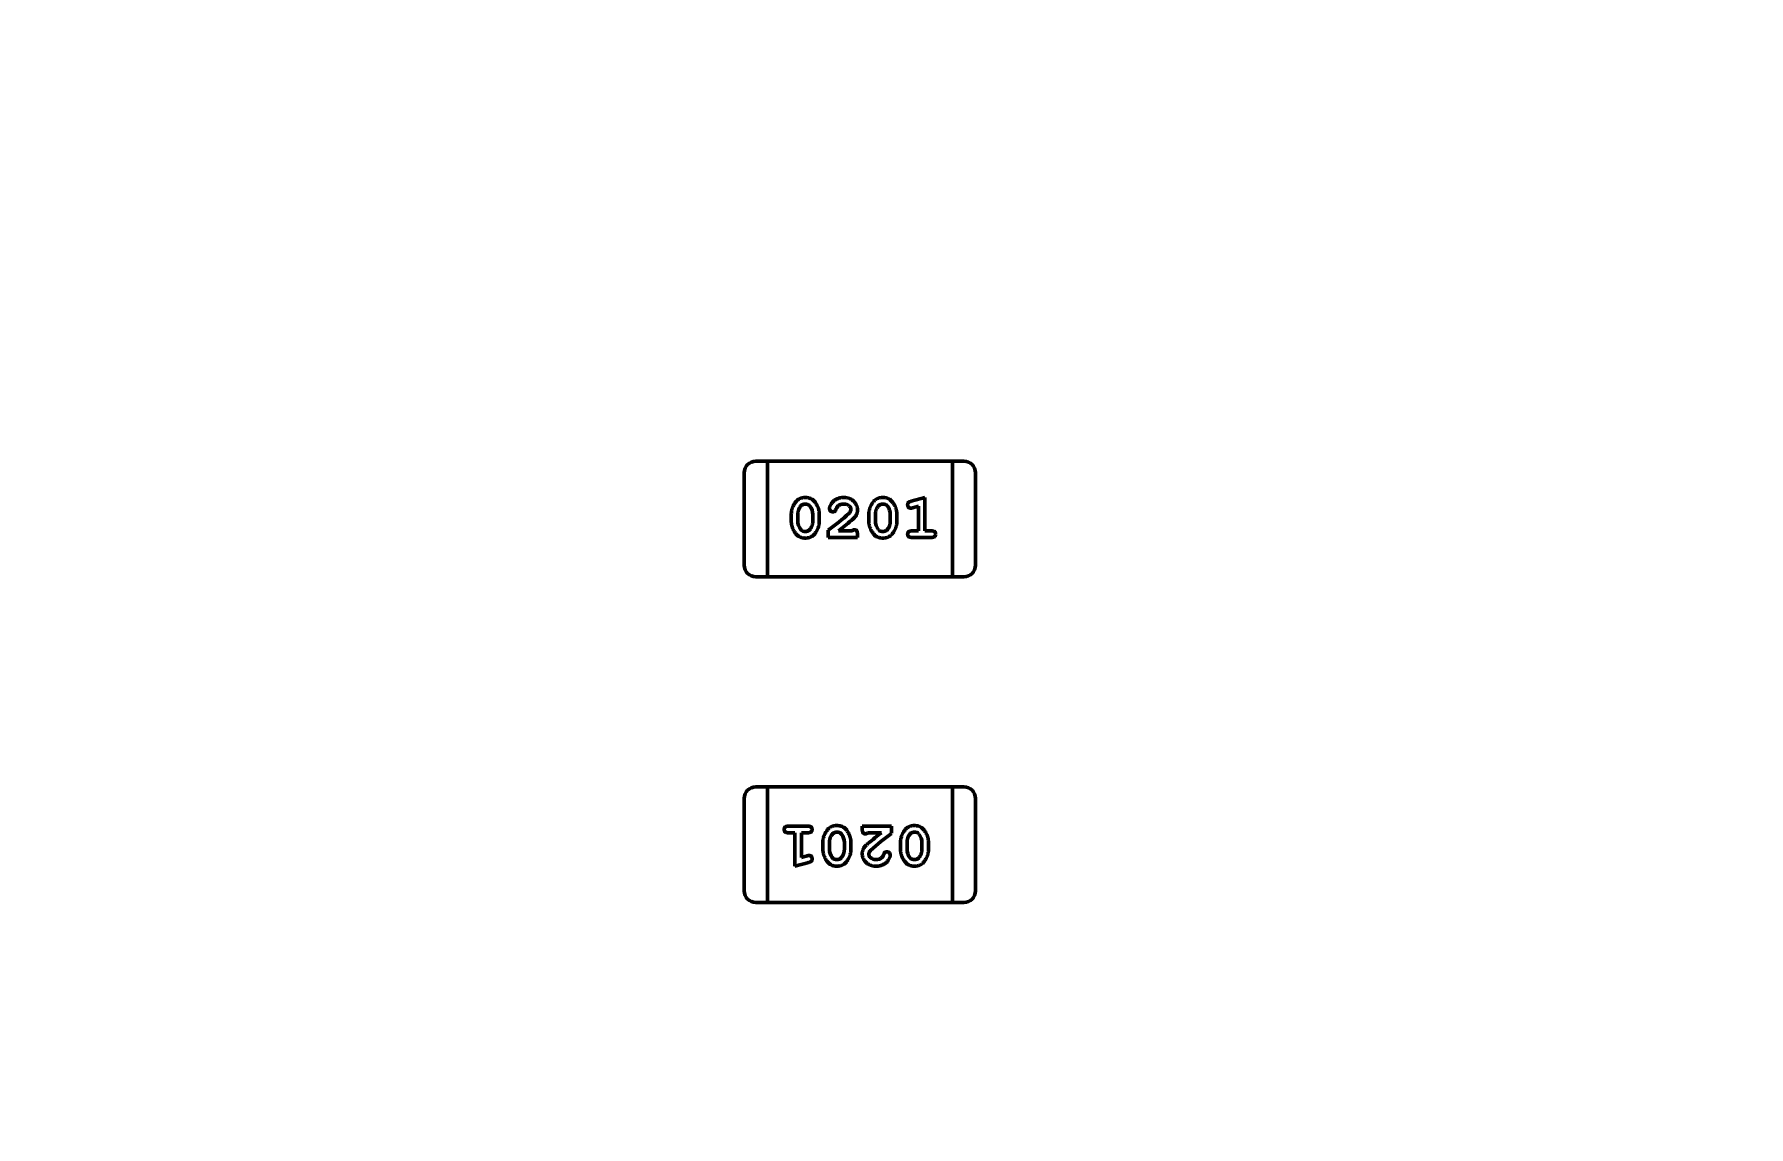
# Model space of a CAD drawing. Header units: millimetres. Extents: x 71 to 428, y 120 to 295.
# Drawn here: x 356.497 to 361.018, y 219.542 to 222.422 of the extents above; entities that cross this region are included whole.
import ezdxf

# ---------------------------------------------------------------- set-up
doc = ezdxf.new("R2010")
doc.units = ezdxf.units.MM
doc.header["$LTSCALE"] = 0.75
doc.layers.add('Visible', color=7, linetype='Continuous', lineweight=50)
doc.layers.add('尺寸标注', color=3, linetype='Continuous')
doc.styles.get("Standard").update_dxf_attribs({"font": 'arial.ttf'})
doc.dimstyles.new('Dim-ISO-25', dxfattribs={"dimtxt": 3.5, "dimasz": 3.5, "dimexe": 2.1, "dimexo": 2.1, "dimgap": 1.4, "dimtad": 1, "dimzin": 12, "dimdsep": 46, "dimtxsty": 'Standard', "dimcen": 0, "dimazin": 3, "dimtp": 0.1, "dimtm": 0.1, "dimtfac": 0.714286, "dimtmove": 0, "dimatfit": 3, "dimfxl": 1, "dimtzin": 12, "dimarcsym": 0})

# ---------------------------------------------------------------- blocks, each defined once
blk = doc.blocks.new('*D139')
at = {"color": 0, "linetype": 'ByBlock', "lineweight": -2}
for p, q in [((354.8964, 258.3129), (354.8964, 264.5936)), ((384.4004, 221.7318), (384.4004, 264.5936)), ((384.4004, 262.4936), (354.8964, 262.4936))]:
    blk.add_line(p, q, dxfattribs=at)
at = {"color": 0, "linetype": 'ByBlock'}
for points in [[(354.8964, 262.4936), (358.3964, 263.0769), (358.3964, 261.9102)], [(384.4004, 262.4936), (380.9004, 263.0769), (380.9004, 261.9102)]]:
    blk.add_solid(points, dxfattribs=at)
at = {"layer": 'Defpoints', "color": 0, "linetype": 'ByBlock'}
for p in [(354.8964, 256.2129), (384.4004, 219.6318)]:
    blk.add_point(p, dxfattribs=at)
at = {"color": 0, "linetype": 'ByBlock', "lineweight": -2, "insert": (369.6484, 265.6806), "char_height": 3.5, "attachment_point": 5}
blk.add_mtext('\\A0;29.5', dxfattribs=at)

msp = doc.modelspace()

# ---------------------------------------------------------------- linework, layer by layer
at = {"layer": 'Visible'}
for p, q in [((358.4301, 221.2964), (358.3996, 221.2964)), ((358.4301, 221.2659), (358.4301, 221.2964)), ((358.9178, 221.2964), (358.4301, 221.2964)), ((358.4301, 221.2659), (358.4301, 221.2964)), ((358.9178, 221.2964), (358.9178, 221.2659)), ((358.9178, 221.2659), (358.9178, 221.2964)), ((358.9483, 221.2964), (358.9178, 221.2964)), ((358.3692, 221.2659), (358.3692, 221.0221)), ((358.4301, 221.2659), (358.4301, 221.0221)), ((358.4301, 221.2659), (358.4301, 221.0221)), ((358.9178, 221.0221), (358.9178, 221.2659)), ((358.9178, 221.2659), (358.9178, 221.0221)), ((358.9788, 221.0221), (358.9788, 221.2659)), ((358.8089, 221.1908), (358.8454, 221.2006)), ((358.8454, 221.2006), (358.8454, 221.1125)), ((358.4931, 221.1383), (358.4931, 221.156)), ((358.5104, 221.1385), (358.5104, 221.1558)), ((358.5497, 221.1558), (358.5497, 221.1385)), ((358.567, 221.156), (358.567, 221.1383)), ((358.6976, 221.1383), (358.6976, 221.156)), ((358.7149, 221.1385), (358.7149, 221.1558)), ((358.7542, 221.1558), (358.7542, 221.1385)), ((358.7715, 221.156), (358.7715, 221.1383)), ((358.8281, 221.1775), (358.8131, 221.1734)), ((358.8281, 221.1125), (358.8281, 221.1775)), ((358.5906, 221.0952), (358.5906, 221.1141)), ((358.6173, 221.1125), (358.6535, 221.1125)), ((358.6677, 221.1031), (358.6677, 221.0952)), ((358.8108, 221.1125), (358.8281, 221.1125)), ((358.8454, 221.1125), (358.8627, 221.1125)), ((358.6677, 221.0952), (358.5906, 221.0952)), ((358.8627, 221.0952), (358.8108, 221.0952)), ((358.4301, 220.9916), (358.4301, 221.0221)), ((358.4301, 220.9916), (358.4301, 221.0221)), ((358.9178, 221.0221), (358.9178, 220.9916)), ((358.9178, 220.9916), (358.9178, 221.0221)), ((358.3996, 220.9916), (358.4301, 220.9916)), ((358.4301, 220.9916), (358.9178, 220.9916)), ((358.9178, 220.9916), (358.9483, 220.9916)), ((358.43, 220.4378), (358.3996, 220.4378)), ((358.43, 220.4073), (358.43, 220.4378)), ((358.9177, 220.4378), (358.43, 220.4378)), ((358.43, 220.4378), (358.43, 220.4073)), ((358.9177, 220.4378), (358.9177, 220.4073)), ((358.9177, 220.4378), (358.9177, 220.4073)), ((358.9482, 220.4378), (358.9177, 220.4378)), ((358.3691, 220.4073), (358.3691, 220.1635)), ((358.43, 220.4073), (358.43, 220.1635)), ((358.43, 220.1635), (358.43, 220.4073)), ((358.9177, 220.1635), (358.9177, 220.4073)), ((358.9177, 220.1635), (358.9177, 220.4073)), ((358.9787, 220.1635), (358.9787, 220.4073)), ((358.4851, 220.3341), (358.537, 220.3341)), ((358.6802, 220.3341), (358.7573, 220.3341)), ((358.6802, 220.3263), (358.6802, 220.3341)), ((358.7573, 220.3341), (358.7573, 220.3153)), ((358.5024, 220.3168), (358.4851, 220.3168)), ((358.5024, 220.2287), (358.5024, 220.3168)), ((358.5197, 220.3168), (358.5197, 220.2519)), ((358.537, 220.3168), (358.5197, 220.3168)), ((358.5764, 220.2734), (358.5764, 220.2911)), ((358.5937, 220.2736), (358.5937, 220.2908)), ((358.633, 220.2908), (358.633, 220.2736)), ((358.6503, 220.2911), (358.6503, 220.2734)), ((358.7305, 220.3168), (358.6943, 220.3168)), ((358.7809, 220.2734), (358.7809, 220.2911)), ((358.7982, 220.2736), (358.7982, 220.2908)), ((358.8375, 220.2908), (358.8375, 220.2736)), ((358.8548, 220.2911), (358.8548, 220.2734)), ((358.5197, 220.2519), (358.5347, 220.256)), ((358.539, 220.2386), (358.5024, 220.2287)), ((358.43, 220.133), (358.43, 220.1635)), ((358.43, 220.1635), (358.43, 220.133)), ((358.9177, 220.1635), (358.9177, 220.133)), ((358.9177, 220.1635), (358.9177, 220.133)), ((358.3996, 220.133), (358.43, 220.133)), ((358.43, 220.133), (358.9177, 220.133)), ((358.9177, 220.133), (358.9482, 220.133))]:
    msp.add_line(p, q, dxfattribs=at)
at = {"layer": 'Visible', "extrusion": (0, 0, -1)}
msp.add_circle((-354.8964, 204.496), 47.93, dxfattribs=at)
at = {"layer": 'Visible'}
for centre, radius, start, end in [((358.3996, 221.2659), 0.0305, 90, 180), ((358.9483, 221.2659), 0.0305, 0, 90), ((358.5149, 221.1564), 0.0348, 358.9671, 38.4954), ((358.194, 221.6583), 0.6732, 306.0869, 312.1374), ((358.7194, 221.1564), 0.0348, 358.9671, 38.4954), ((358.806, 221.1959), 0.0236, 274.1731, 287.5488), ((358.5448, 221.1379), 0.0345, 178.9143, 218.8744), ((358.0563, 221.8444), 0.9222, 307.4735, 310.1522), ((358.7494, 221.1379), 0.0345, 178.9143, 218.8744), ((358.5985, 220.2915), 0.0345, 358.9143, 38.8744), ((359.2916, 219.5849), 0.9222, 127.4735, 130.1522), ((359.1539, 219.7711), 0.6732, 126.0869, 132.1374), ((358.803, 220.2915), 0.0345, 358.9143, 38.8744), ((358.5419, 220.2335), 0.0236, 94.1731, 107.5488), ((358.6285, 220.273), 0.0348, 178.967, 218.4954), ((358.833, 220.273), 0.0348, 178.967, 218.4954), ((358.3996, 220.1635), 0.0305, 180, 270), ((358.9482, 220.1635), 0.0305, 270, 0)]:
    msp.add_arc(centre, radius, start, end, dxfattribs=at)
at = {"layer": 'Visible', "extrusion": (0, 0, -1)}
for centre, start, end in [((-358.3996, 221.0221), 270, 360), ((-358.9483, 221.0221), 180, 270), ((-358.3996, 220.4073), 360, 90), ((-358.9482, 220.4073), 90, 180)]:
    msp.add_arc(centre, 0.0305, start, end, dxfattribs=at)
at = {"layer": 'Visible'}
for points, knots in [([(358.4931, 221.156), (358.4931, 221.1573), (358.4931, 221.1599), (358.4936, 221.1638), (358.4943, 221.1676), (358.4954, 221.1714), (358.4967, 221.1752), (358.4984, 221.1789), (358.5003, 221.1826), (358.5025, 221.1862), (358.505, 221.1896), (358.5078, 221.1925), (358.5108, 221.195), (358.5141, 221.1971), (358.5177, 221.1987), (358.5215, 221.1998), (358.5256, 221.2005), (358.5284, 221.2006), (358.5298, 221.2006)], [0, 0, 0, 0, 0.00000392332, 0.00000781989, 0.00001171272, 0.00001567896, 0.00001965637, 0.0000237297, 0.00002787662, 0.00003216055, 0.00003639187, 0.00004045616, 0.00004438048, 0.00004824611, 0.00005213167, 0.00005611832, 0.00006024496, 0.00006456571, 0.00006456571, 0.00006456571, 0.00006456571]), ([(358.5298, 221.2006), (358.5315, 221.2006), (358.5346, 221.2005), (358.5392, 221.1997), (358.5434, 221.1984), (358.5465, 221.1968), (358.5489, 221.1952), (358.5506, 221.1938), (358.5523, 221.1921), (358.554, 221.1903), (358.5557, 221.1882), (358.5574, 221.1859), (358.559, 221.1833), (358.5606, 221.1806), (358.5621, 221.1777), (358.5634, 221.1747), (358.5645, 221.1717), (358.5654, 221.1687), (358.5661, 221.1656), (358.5666, 221.1624), (358.5669, 221.1592), (358.567, 221.1571), (358.567, 221.156)], [0, 0, 0, 0, 0.0000049509, 0.00000956577, 0.00001394934, 0.00001814864, 0.00002029821, 0.00002254065, 0.00002494766, 0.00002747925, 0.00003018326, 0.00003308541, 0.00003612424, 0.00003937499, 0.00004267473, 0.00004595618, 0.00004918637, 0.00005240085, 0.00005560716, 0.00005880481, 0.00006204786, 0.00006530354, 0.00006530354, 0.00006530354, 0.00006530354]), ([(358.5937, 221.1713), (358.5938, 221.1722), (358.5939, 221.1742), (358.5949, 221.1772), (358.5963, 221.1805), (358.5983, 221.1841), (358.6008, 221.1876), (358.604, 221.1909), (358.6076, 221.1938), (358.6118, 221.1962), (358.6163, 221.1982), (358.621, 221.1996), (358.6259, 221.2005), (358.6293, 221.2006), (358.631, 221.2006)], [0, 0, 0, 0, 0.00000270097, 0.00000585083, 0.00000944726, 0.00001361474, 0.00001806426, 0.00002254117, 0.00002715344, 0.00003199017, 0.00003694194, 0.00004188211, 0.00004685466, 0.00005196179, 0.00005196179, 0.00005196179, 0.00005196179]), ([(358.631, 221.2006), (358.6323, 221.2006), (358.6349, 221.2006), (358.6387, 221.2001), (358.6422, 221.1993), (358.6456, 221.1983), (358.6489, 221.197), (358.6519, 221.1953), (358.6548, 221.1933), (358.6574, 221.1911), (358.6598, 221.1887), (358.6619, 221.1861), (358.6637, 221.1834), (358.6651, 221.1805), (358.6663, 221.1775), (358.6671, 221.1744), (358.6676, 221.1712), (358.6676, 221.169), (358.6677, 221.1679)], [0, 0, 0, 0, 0.00000396152, 0.00000777318, 0.00001144186, 0.00001501091, 0.00001850341, 0.0000219689, 0.00002545535, 0.0000289496, 0.00003241385, 0.00003575633, 0.00003900914, 0.00004220711, 0.00004540995, 0.00004860867, 0.00005188381, 0.00005525319, 0.00005525319, 0.00005525319, 0.00005525319]), ([(358.6976, 221.156), (358.6976, 221.1573), (358.6976, 221.1599), (358.6981, 221.1638), (358.6988, 221.1676), (358.6999, 221.1714), (358.7012, 221.1752), (358.7029, 221.1789), (358.7048, 221.1826), (358.707, 221.1862), (358.7095, 221.1896), (358.7123, 221.1925), (358.7153, 221.195), (358.7186, 221.1971), (358.7222, 221.1987), (358.726, 221.1998), (358.7301, 221.2005), (358.7329, 221.2006), (358.7344, 221.2006)], [0, 0, 0, 0, 0.00000392332, 0.00000781989, 0.00001171272, 0.00001567896, 0.00001965637, 0.0000237297, 0.00002787662, 0.00003216055, 0.00003639187, 0.00004045616, 0.00004438048, 0.00004824611, 0.00005213167, 0.00005611832, 0.00006024496, 0.00006456571, 0.00006456571, 0.00006456571, 0.00006456571]), ([(358.7344, 221.2006), (358.736, 221.2006), (358.7392, 221.2005), (358.7437, 221.1997), (358.7479, 221.1984), (358.751, 221.1968), (358.7534, 221.1952), (358.7551, 221.1938), (358.7568, 221.1921), (358.7586, 221.1903), (358.7602, 221.1882), (358.7619, 221.1859), (358.7635, 221.1833), (358.7651, 221.1806), (358.7666, 221.1777), (358.7679, 221.1747), (358.769, 221.1717), (358.7699, 221.1687), (358.7706, 221.1656), (358.7712, 221.1624), (358.7714, 221.1592), (358.7715, 221.1571), (358.7715, 221.156)], [0, 0, 0, 0, 0.0000049509, 0.00000956577, 0.00001394934, 0.00001814864, 0.00002029821, 0.00002254065, 0.00002494766, 0.00002747925, 0.00003018326, 0.00003308541, 0.00003612424, 0.00003937499, 0.00004267473, 0.00004595618, 0.00004918637, 0.00005240085, 0.00005560716, 0.00005880481, 0.00006204786, 0.00006530354, 0.00006530354, 0.00006530354, 0.00006530354]), ([(358.7998, 221.1816), (358.7998, 221.1821), (358.7999, 221.1832), (358.8002, 221.1847), (358.8007, 221.1861), (358.8015, 221.1872), (358.8027, 221.1883), (358.8044, 221.1892), (358.8065, 221.19), (358.808, 221.1905), (358.8089, 221.1908)], [0, 0, 0, 0, 0.0000016554, 0.00000317637, 0.00000457095, 0.00000589892, 0.0000073621, 0.00000919188, 0.00001140337, 0.00001403183, 0.00001403183, 0.00001403183, 0.00001403183]), ([(358.5104, 221.1558), (358.5104, 221.1568), (358.5104, 221.1589), (358.5108, 221.162), (358.5113, 221.1649), (358.5121, 221.1677), (358.5131, 221.1704), (358.5144, 221.1729), (358.5159, 221.1753), (358.517, 221.1768), (358.5176, 221.1775)], [0, 0, 0, 0, 0.00000318492, 0.00000626087, 0.00000925103, 0.00001217896, 0.00001502895, 0.00001784239, 0.00002067728, 0.00002351442, 0.00002351442, 0.00002351442, 0.00002351442]), ([(358.5176, 221.1775), (358.518, 221.178), (358.5188, 221.1789), (358.5202, 221.1801), (358.5216, 221.1811), (358.5231, 221.1819), (358.5247, 221.1826), (358.5264, 221.183), (358.5281, 221.1833), (358.5294, 221.1833), (358.53, 221.1833)], [0, 0, 0, 0, 0.00000183944, 0.00000361127, 0.00000533318, 0.000007034, 0.00000875084, 0.00001047589, 0.00001226209, 0.00001410398, 0.00001410398, 0.00001410398, 0.00001410398]), ([(358.53, 221.1833), (358.5317, 221.1833), (358.5341, 221.1833), (358.5379, 221.1816), (358.5388, 221.181), (358.5408, 221.1795), (358.5414, 221.1788), (358.5421, 221.178)], [-0.001290056, -0.001290056, -0.001290056, -0.001290056, -0.000574455, -0.000574455, -0.000312129, -0.000312129, 0, 0, 0, 0]), ([(358.6026, 221.1629), (358.602, 221.1629), (358.6008, 221.1629), (358.5992, 221.1635), (358.5977, 221.1643), (358.5963, 221.1654), (358.5952, 221.1667), (358.5944, 221.1681), (358.5938, 221.1697), (358.5938, 221.1708), (358.5937, 221.1713)], [0, 0, 0, 0, 0.00000173224, 0.00000338557, 0.00000506021, 0.00000680672, 0.00000853127, 0.00001015356, 0.00001173733, 0.00001335086, 0.00001335086, 0.00001335086, 0.00001335086]), ([(358.611, 221.1694), (358.6108, 221.1689), (358.6104, 221.1678), (358.6097, 221.1664), (358.6088, 221.1653), (358.6078, 221.1644), (358.6066, 221.1637), (358.6054, 221.1632), (358.604, 221.1629), (358.6031, 221.1629), (358.6026, 221.1629)], [0, 0, 0, 0, 0.00000176971, 0.00000333785, 0.00000478827, 0.00000612499, 0.00000741067, 0.00000872109, 0.00001009523, 0.00001156844, 0.00001156844, 0.00001156844, 0.00001156844]), ([(358.616, 221.178), (358.6155, 221.1774), (358.6144, 221.1764), (358.6132, 221.1743), (358.6119, 221.172), (358.6114, 221.1703), (358.611, 221.1694)], [0, 0, 0, 0, 0.000002175077, 0.000004534679, 0.00000710803, 0.00000994851, 0.00000994851, 0.00000994851, 0.00000994851]), ([(358.6309, 221.1833), (358.6286, 221.1833), (358.6261, 221.1832), (358.6192, 221.1807), (358.6171, 221.1789), (358.616, 221.178)], [0, 0, 0, 0, 0.000683895, 0.000683895, 0.001354625, 0.001354625, 0.001354625, 0.001354625]), ([(358.6504, 221.1688), (358.6503, 221.1697), (358.6502, 221.1716), (358.6491, 221.1743), (358.6474, 221.1768), (358.645, 221.1791), (358.6422, 221.181), (358.6388, 221.1824), (358.635, 221.1832), (358.6323, 221.1833), (358.6309, 221.1833)], [0, 0, 0, 0, 0.00000276995, 0.00000554886, 0.00000847062, 0.00001170472, 0.00001512547, 0.00001868094, 0.00002249375, 0.00002666224, 0.00002666224, 0.00002666224, 0.00002666224]), ([(358.6456, 221.1591), (358.6463, 221.1599), (358.6477, 221.1615), (358.6492, 221.1639), (358.6502, 221.1664), (358.6503, 221.168), (358.6504, 221.1688)], [0, 0, 0, 0, 0.00000327363, 0.00000614506, 0.00000868134, 0.00001102863, 0.00001102863, 0.00001102863, 0.00001102863]), ([(358.6677, 221.1679), (358.6676, 221.1667), (358.6676, 221.1645), (358.667, 221.1612), (358.6661, 221.158), (358.665, 221.1555), (358.6639, 221.1534), (358.6628, 221.1518), (358.6614, 221.15), (358.6598, 221.1482), (358.658, 221.1462), (358.6559, 221.1441), (358.6535, 221.1418), (358.6518, 221.1404), (358.6509, 221.1396)], [0, 0, 0, 0, 0.00000342014, 0.00000675686, 0.0000100548, 0.00001336016, 0.00001511038, 0.00001710808, 0.00001935068, 0.00002182599, 0.00002457522, 0.00002758559, 0.00003084269, 0.00003438436, 0.00003438436, 0.00003438436, 0.00003438436]), ([(358.7149, 221.1558), (358.7149, 221.1568), (358.7149, 221.1589), (358.7153, 221.162), (358.7158, 221.1649), (358.7166, 221.1677), (358.7176, 221.1704), (358.7189, 221.1729), (358.7204, 221.1753), (358.7215, 221.1768), (358.7221, 221.1775)], [0, 0, 0, 0, 0.00000318492, 0.00000626087, 0.00000925103, 0.00001217896, 0.00001502895, 0.00001784239, 0.00002067728, 0.00002351442, 0.00002351442, 0.00002351442, 0.00002351442]), ([(358.7221, 221.1775), (358.7225, 221.178), (358.7233, 221.1789), (358.7247, 221.1801), (358.7261, 221.1811), (358.7276, 221.1819), (358.7292, 221.1826), (358.7309, 221.183), (358.7327, 221.1833), (358.7339, 221.1833), (358.7345, 221.1833)], [0, 0, 0, 0, 0.00000183944, 0.00000361127, 0.00000533318, 0.000007034, 0.00000875084, 0.00001047589, 0.00001226209, 0.00001410398, 0.00001410398, 0.00001410398, 0.00001410398]), ([(358.7345, 221.1833), (358.7362, 221.1833), (358.7386, 221.1833), (358.7424, 221.1816), (358.7433, 221.181), (358.7453, 221.1795), (358.7459, 221.1788), (358.7466, 221.178)], [-0.001290056, -0.001290056, -0.001290056, -0.001290056, -0.000574455, -0.000574455, -0.000312129, -0.000312129, 0, 0, 0, 0]), ([(358.8077, 221.1723), (358.8072, 221.1724), (358.8062, 221.1724), (358.8047, 221.1729), (358.8033, 221.1738), (358.8021, 221.175), (358.8011, 221.1764), (358.8004, 221.178), (358.7999, 221.1797), (358.7998, 221.181), (358.7998, 221.1816)], [0, 0, 0, 0, 0.00000155142, 0.00000307615, 0.00000463796, 0.00000633435, 0.00000808701, 0.00000980672, 0.0000115757, 0.0000134416, 0.0000134416, 0.0000134416, 0.0000134416]), ([(358.5301, 221.0937), (358.5285, 221.0937), (358.5253, 221.0938), (358.5207, 221.0946), (358.5165, 221.0959), (358.5133, 221.0976), (358.511, 221.0991), (358.5092, 221.1006), (358.5075, 221.1022), (358.5058, 221.1041), (358.5042, 221.1062), (358.5025, 221.1085), (358.5009, 221.1111), (358.4993, 221.1138), (358.4979, 221.1167), (358.4966, 221.1196), (358.4955, 221.1226), (358.4946, 221.1257), (358.4939, 221.1288), (358.4934, 221.1319), (358.4931, 221.1351), (358.4931, 221.1372), (358.4931, 221.1383)], [0, 0, 0, 0, 0.00000497342, 0.0000096394, 0.00001402095, 0.00001825168, 0.00002037965, 0.00002265599, 0.00002504403, 0.00002759278, 0.00003028011, 0.00003314629, 0.00003618373, 0.00003942054, 0.00004270743, 0.0000459775, 0.00004918291, 0.00005238891, 0.00005556952, 0.00005878627, 0.00006197839, 0.00006523258, 0.00006523258, 0.00006523258, 0.00006523258]), ([(358.5301, 221.111), (358.5284, 221.111), (358.526, 221.111), (358.5222, 221.1127), (358.5212, 221.1133), (358.5194, 221.1147), (358.5187, 221.1155), (358.518, 221.1163)], [-0.00130772, -0.00130772, -0.00130772, -0.00130772, -0.000568367, -0.000568367, -0.000303346, -0.000303346, 0, 0, 0, 0]), ([(358.567, 221.1383), (358.567, 221.137), (358.5669, 221.1344), (358.5665, 221.1305), (358.5657, 221.1266), (358.5647, 221.1228), (358.5633, 221.1191), (358.5616, 221.1153), (358.5597, 221.1117), (358.5575, 221.1081), (358.555, 221.1047), (358.5522, 221.1017), (358.5492, 221.0992), (358.5459, 221.0972), (358.5423, 221.0956), (358.5384, 221.0945), (358.5344, 221.0938), (358.5315, 221.0937), (358.5301, 221.0937)], [0, 0, 0, 0, 0.00000392684, 0.00000785143, 0.00001177672, 0.00001571618, 0.00001972871, 0.00002380569, 0.00002796783, 0.00003225561, 0.00003649073, 0.00004054073, 0.00004446857, 0.0000483457, 0.00005223474, 0.00005622497, 0.00006035531, 0.00006470459, 0.00006470459, 0.00006470459, 0.00006470459]), ([(358.5424, 221.1168), (358.542, 221.1163), (358.5412, 221.1154), (358.5399, 221.1142), (358.5385, 221.1132), (358.537, 221.1124), (358.5354, 221.1117), (358.5337, 221.1113), (358.532, 221.111), (358.5308, 221.111), (358.5301, 221.111)], [0, 0, 0, 0, 0.0000018202, 0.00000358945, 0.00000532878, 0.00000700563, 0.00000871996, 0.00001041883, 0.00001217822, 0.00001401743, 0.00001401743, 0.00001401743, 0.00001401743]), ([(358.5497, 221.1385), (358.5497, 221.1375), (358.5496, 221.1354), (358.5493, 221.1324), (358.5487, 221.1294), (358.5479, 221.1266), (358.5469, 221.1239), (358.5456, 221.1214), (358.5442, 221.119), (358.543, 221.1175), (358.5424, 221.1168)], [0, 0, 0, 0, 0.00000318535, 0.00000626171, 0.00000925226, 0.0000121569, 0.00001503035, 0.00001784417, 0.00002067944, 0.00002351696, 0.00002351696, 0.00002351696, 0.00002351696]), ([(358.6535, 221.1125), (358.654, 221.113), (358.6548, 221.1139), (358.6562, 221.1149), (358.6576, 221.1156), (358.6586, 221.1156), (358.659, 221.1157)], [0, 0, 0, 0, 0.000001979447, 0.000003689122, 0.000005162448, 0.000006502727, 0.000006502727, 0.000006502727, 0.000006502727]), ([(358.659, 221.1157), (358.6597, 221.1157), (358.6609, 221.1156), (358.6626, 221.115), (358.6641, 221.1141), (358.6654, 221.1128), (358.6665, 221.1111), (358.6672, 221.1089), (358.6676, 221.1061), (358.6677, 221.1042), (358.6677, 221.1031)], [0, 0, 0, 0, 0.00000187764, 0.00000361327, 0.00000531251, 0.0000070813, 0.00000902226, 0.00001129545, 0.00001397833, 0.00001713871, 0.00001713871, 0.00001713871, 0.00001713871]), ([(358.7346, 221.0937), (358.733, 221.0937), (358.7298, 221.0938), (358.7252, 221.0946), (358.721, 221.0959), (358.7178, 221.0976), (358.7155, 221.0991), (358.7137, 221.1006), (358.712, 221.1022), (358.7103, 221.1041), (358.7087, 221.1062), (358.707, 221.1085), (358.7054, 221.1111), (358.7038, 221.1138), (358.7024, 221.1167), (358.7011, 221.1196), (358.7, 221.1226), (358.6991, 221.1257), (358.6984, 221.1288), (358.6979, 221.1319), (358.6976, 221.1351), (358.6976, 221.1372), (358.6976, 221.1383)], [0, 0, 0, 0, 0.00000497342, 0.0000096394, 0.00001402095, 0.00001825168, 0.00002037965, 0.00002265599, 0.00002504403, 0.00002759278, 0.00003028011, 0.00003314629, 0.00003618373, 0.00003942054, 0.00004270743, 0.0000459775, 0.00004918291, 0.00005238891, 0.00005556952, 0.00005878627, 0.00006197839, 0.00006523258, 0.00006523258, 0.00006523258, 0.00006523258]), ([(358.7347, 221.111), (358.7327, 221.111), (358.7305, 221.111), (358.7267, 221.1127), (358.7257, 221.1133), (358.7239, 221.1147), (358.7232, 221.1155), (358.7225, 221.1163)], [-0.001302871, -0.001302871, -0.001302871, -0.001302871, -0.000568367, -0.000568367, -0.000303346, -0.000303346, 0, 0, 0, 0]), ([(358.7715, 221.1383), (358.7715, 221.137), (358.7714, 221.1344), (358.771, 221.1305), (358.7702, 221.1266), (358.7692, 221.1228), (358.7678, 221.1191), (358.7662, 221.1153), (358.7642, 221.1117), (358.762, 221.1081), (358.7595, 221.1047), (358.7567, 221.1017), (358.7537, 221.0992), (358.7504, 221.0972), (358.7468, 221.0956), (358.743, 221.0945), (358.7389, 221.0938), (358.7361, 221.0937), (358.7346, 221.0937)], [0, 0, 0, 0, 0.00000392684, 0.00000785143, 0.00001177672, 0.00001571618, 0.00001972871, 0.00002380569, 0.00002796783, 0.00003225561, 0.00003649073, 0.00004054073, 0.00004446857, 0.0000483457, 0.00005223474, 0.00005622497, 0.00006035531, 0.00006470459, 0.00006470459, 0.00006470459, 0.00006470459]), ([(358.7469, 221.1168), (358.7465, 221.1163), (358.7458, 221.1154), (358.7444, 221.1142), (358.743, 221.1132), (358.7415, 221.1124), (358.7399, 221.1117), (358.7382, 221.1113), (358.7365, 221.111), (358.7353, 221.111), (358.7347, 221.111)], [0, 0, 0, 0, 0.0000018202, 0.00000358945, 0.00000532878, 0.00000700563, 0.00000871996, 0.00001041883, 0.00001217822, 0.00001401743, 0.00001401743, 0.00001401743, 0.00001401743]), ([(358.7542, 221.1385), (358.7542, 221.1375), (358.7541, 221.1354), (358.7538, 221.1324), (358.7532, 221.1294), (358.7524, 221.1266), (358.7514, 221.1239), (358.7501, 221.1214), (358.7487, 221.119), (358.7475, 221.1175), (358.7469, 221.1168)], [0, 0, 0, 0, 0.00000318535, 0.00000626171, 0.00000925226, 0.0000121569, 0.00001503035, 0.00001784417, 0.00002067944, 0.00002351696, 0.00002351696, 0.00002351696, 0.00002351696]), ([(358.7998, 221.1039), (358.7998, 221.1045), (358.7999, 221.1057), (358.8004, 221.1074), (358.8013, 221.1089), (358.8024, 221.1102), (358.804, 221.1113), (358.8059, 221.112), (358.8083, 221.1125), (358.8099, 221.1125), (358.8108, 221.1125)], [0, 0, 0, 0, 0.00000181765, 0.00000352748, 0.00000518059, 0.00000689671, 0.00000874178, 0.00001077158, 0.00001311671, 0.00001578619, 0.00001578619, 0.00001578619, 0.00001578619]), ([(358.8108, 221.0952), (358.8099, 221.0953), (358.8083, 221.0953), (358.8059, 221.0958), (358.804, 221.0965), (358.8024, 221.0976), (358.8013, 221.0989), (358.8004, 221.1004), (358.7999, 221.1021), (358.7998, 221.1033), (358.7998, 221.1039)], [0, 0, 0, 0, 0.00000267139, 0.0000050182, 0.00000704044, 0.00000888684, 0.00001060418, 0.00001227988, 0.00001399093, 0.00001580988, 0.00001580988, 0.00001580988, 0.00001580988]), ([(358.8627, 221.1125), (358.8636, 221.1125), (358.8653, 221.1125), (358.8676, 221.112), (358.8696, 221.1113), (358.8712, 221.1102), (358.8723, 221.1089), (358.8732, 221.1074), (358.8737, 221.1057), (358.8737, 221.1045), (358.8738, 221.1039)], [0, 0, 0, 0, 0.00000266875, 0.00000501324, 0.00000704249, 0.00000886703, 0.0000105988, 0.00001225146, 0.00001396082, 0.00001577798, 0.00001577798, 0.00001577798, 0.00001577798]), ([(358.8738, 221.1039), (358.8737, 221.1033), (358.8737, 221.1021), (358.8732, 221.1004), (358.8723, 221.0989), (358.8711, 221.0976), (358.8696, 221.0965), (358.8676, 221.0958), (358.8653, 221.0953), (358.8636, 221.0953), (358.8627, 221.0952)], [0, 0, 0, 0, 0.00000180137, 0.00000349589, 0.00000515538, 0.00000687211, 0.0000086808, 0.0000106835, 0.00001300762, 0.0000156532, 0.0000156532, 0.0000156532, 0.0000156532]), ([(358.4741, 220.3255), (358.4741, 220.3261), (358.4742, 220.3273), (358.4747, 220.329), (358.4755, 220.3305), (358.4767, 220.3318), (358.4782, 220.3329), (358.4802, 220.3336), (358.4825, 220.3341), (358.4842, 220.3341), (358.4851, 220.3341)], [0, 0, 0, 0, 0.00000180137, 0.00000349589, 0.00000515538, 0.00000687211, 0.0000086808, 0.0000106835, 0.00001300762, 0.0000156532, 0.0000156532, 0.0000156532, 0.0000156532]), ([(358.537, 220.3341), (358.5379, 220.3341), (358.5396, 220.3341), (358.5419, 220.3336), (358.5439, 220.3329), (358.5455, 220.3318), (358.5466, 220.3305), (358.5474, 220.329), (358.5479, 220.3273), (358.548, 220.3261), (358.548, 220.3255)], [0, 0, 0, 0, 0.00000267139, 0.0000050182, 0.00000704044, 0.00000888684, 0.00001060418, 0.00001227988, 0.00001399093, 0.00001580988, 0.00001580988, 0.00001580988, 0.00001580988]), ([(358.5764, 220.2911), (358.5764, 220.2924), (358.5764, 220.295), (358.5769, 220.2989), (358.5777, 220.3027), (358.5787, 220.3066), (358.5801, 220.3103), (358.5817, 220.314), (358.5837, 220.3177), (358.5859, 220.3213), (358.5883, 220.3247), (358.5911, 220.3276), (358.5942, 220.3302), (358.5975, 220.3322), (358.6011, 220.3338), (358.6049, 220.3349), (358.609, 220.3356), (358.6118, 220.3357), (358.6132, 220.3357)], [0, 0, 0, 0, 0.00000392684, 0.00000785143, 0.00001177672, 0.00001571618, 0.00001972871, 0.00002380569, 0.00002796783, 0.00003225561, 0.00003649073, 0.00004054073, 0.00004446857, 0.0000483457, 0.00005223474, 0.00005622497, 0.00006035531, 0.00006470459, 0.00006470459, 0.00006470459, 0.00006470459]), ([(358.6132, 220.3357), (358.6149, 220.3357), (358.6181, 220.3356), (358.6226, 220.3347), (358.6268, 220.3334), (358.63, 220.3318), (358.6324, 220.3302), (358.6341, 220.3288), (358.6358, 220.3271), (358.6375, 220.3253), (358.6392, 220.3232), (358.6408, 220.3209), (358.6424, 220.3183), (358.644, 220.3156), (358.6455, 220.3127), (358.6467, 220.3097), (358.6479, 220.3068), (358.6487, 220.3037), (358.6494, 220.3006), (358.6499, 220.2975), (358.6502, 220.2943), (358.6503, 220.2922), (358.6503, 220.2911)], [0, 0, 0, 0, 0.00000497342, 0.0000096394, 0.00001402095, 0.00001825168, 0.00002037965, 0.00002265599, 0.00002504403, 0.00002759278, 0.00003028011, 0.00003314629, 0.00003618373, 0.00003942054, 0.00004270743, 0.0000459775, 0.00004918291, 0.00005238891, 0.00005556952, 0.00005878627, 0.00006197839, 0.00006523258, 0.00006523258, 0.00006523258, 0.00006523258]), ([(358.7809, 220.2911), (358.7809, 220.2924), (358.781, 220.295), (358.7814, 220.2989), (358.7822, 220.3027), (358.7832, 220.3066), (358.7846, 220.3103), (358.7862, 220.314), (358.7882, 220.3177), (358.7904, 220.3213), (358.7928, 220.3247), (358.7956, 220.3276), (358.7987, 220.3302), (358.802, 220.3322), (358.8056, 220.3338), (358.8094, 220.3349), (358.8135, 220.3356), (358.8163, 220.3357), (358.8178, 220.3357)], [0, 0, 0, 0, 0.00000392684, 0.00000785143, 0.00001177672, 0.00001571618, 0.00001972871, 0.00002380569, 0.00002796783, 0.00003225561, 0.00003649073, 0.00004054073, 0.00004446857, 0.0000483457, 0.00005223474, 0.00005622497, 0.00006035531, 0.00006470459, 0.00006470459, 0.00006470459, 0.00006470459]), ([(358.8178, 220.3357), (358.8194, 220.3357), (358.8226, 220.3356), (358.8272, 220.3347), (358.8313, 220.3334), (358.8345, 220.3318), (358.8369, 220.3302), (358.8386, 220.3288), (358.8403, 220.3271), (358.842, 220.3253), (358.8437, 220.3232), (358.8453, 220.3209), (358.8469, 220.3183), (358.8485, 220.3156), (358.85, 220.3127), (358.8512, 220.3097), (358.8524, 220.3068), (358.8533, 220.3037), (358.854, 220.3006), (358.8544, 220.2975), (358.8547, 220.2943), (358.8548, 220.2922), (358.8548, 220.2911)], [0, 0, 0, 0, 0.00000497342, 0.0000096394, 0.00001402095, 0.00001825168, 0.00002037965, 0.00002265599, 0.00002504403, 0.00002759278, 0.00003028011, 0.00003314629, 0.00003618373, 0.00003942054, 0.00004270743, 0.0000459775, 0.00004918291, 0.00005238891, 0.00005556952, 0.00005878627, 0.00006197839, 0.00006523258, 0.00006523258, 0.00006523258, 0.00006523258]), ([(358.4851, 220.3168), (358.4842, 220.3169), (358.4825, 220.3169), (358.4802, 220.3174), (358.4783, 220.3181), (358.4767, 220.3192), (358.4755, 220.3205), (358.4747, 220.322), (358.4742, 220.3237), (358.4741, 220.3249), (358.4741, 220.3255)], [0, 0, 0, 0, 0.00000266875, 0.00000501324, 0.00000704249, 0.00000886703, 0.0000105988, 0.00001225146, 0.00001396082, 0.00001577798, 0.00001577798, 0.00001577798, 0.00001577798]), ([(358.548, 220.3255), (358.548, 220.3249), (358.5479, 220.3237), (358.5474, 220.322), (358.5466, 220.3205), (358.5455, 220.3192), (358.5439, 220.3181), (358.5419, 220.3174), (358.5396, 220.3169), (358.5379, 220.3169), (358.537, 220.3168)], [0, 0, 0, 0, 0.00000181765, 0.00000352748, 0.00000518059, 0.00000689671, 0.00000874178, 0.00001077158, 0.00001311671, 0.00001578619, 0.00001578619, 0.00001578619, 0.00001578619]), ([(358.5937, 220.2908), (358.5937, 220.2919), (358.5937, 220.294), (358.5941, 220.297), (358.5946, 220.3), (358.5954, 220.3028), (358.5964, 220.3054), (358.5977, 220.308), (358.5992, 220.3104), (358.6003, 220.3119), (358.6009, 220.3126)], [0, 0, 0, 0, 0.00000318535, 0.00000626171, 0.00000925226, 0.0000121569, 0.00001503035, 0.00001784417, 0.00002067944, 0.00002351696, 0.00002351696, 0.00002351696, 0.00002351696]), ([(358.6009, 220.3126), (358.6013, 220.3131), (358.6021, 220.314), (358.6034, 220.3152), (358.6049, 220.3162), (358.6064, 220.317), (358.6079, 220.3176), (358.6096, 220.3181), (358.6114, 220.3184), (358.6126, 220.3184), (358.6132, 220.3184)], [0, 0, 0, 0, 0.0000018202, 0.00000358945, 0.00000532878, 0.00000700563, 0.00000871996, 0.00001041883, 0.00001217822, 0.00001401743, 0.00001401743, 0.00001401743, 0.00001401743]), ([(358.6132, 220.3184), (358.6151, 220.3184), (358.6173, 220.3183), (358.6212, 220.3167), (358.6221, 220.3161), (358.624, 220.3147), (358.6247, 220.3139), (358.6253, 220.3131)], [-0.001302871, -0.001302871, -0.001302871, -0.001302871, -0.000568367, -0.000568367, -0.000303346, -0.000303346, 0, 0, 0, 0]), ([(358.6888, 220.3137), (358.6882, 220.3137), (358.687, 220.3138), (358.6853, 220.3143), (358.6837, 220.3152), (358.6824, 220.3165), (358.6813, 220.3183), (358.6807, 220.3205), (358.6802, 220.3232), (358.6802, 220.3252), (358.6802, 220.3263)], [0, 0, 0, 0, 0.00000187764, 0.00000361327, 0.00000531251, 0.0000070813, 0.00000902226, 0.00001129545, 0.00001397833, 0.00001713871, 0.00001713871, 0.00001713871, 0.00001713871]), ([(358.6802, 220.2615), (358.6802, 220.2626), (358.6803, 220.2649), (358.6808, 220.2682), (358.6817, 220.2713), (358.6828, 220.2739), (358.6839, 220.276), (358.6851, 220.2776), (358.6864, 220.2794), (358.688, 220.2812), (358.6899, 220.2832), (358.692, 220.2853), (358.6944, 220.2875), (358.6961, 220.289), (358.6969, 220.2898)], [0, 0, 0, 0, 0.00000342014, 0.00000675686, 0.0000100548, 0.00001336016, 0.00001511038, 0.00001710808, 0.00001935068, 0.00002182599, 0.00002457522, 0.00002758559, 0.00003084269, 0.00003438436, 0.00003438436, 0.00003438436, 0.00003438436]), ([(358.6943, 220.3168), (358.6939, 220.3164), (358.693, 220.3155), (358.6916, 220.3145), (358.6902, 220.3138), (358.6893, 220.3137), (358.6888, 220.3137)], [0, 0, 0, 0, 0.000001979447, 0.000003689122, 0.000005162448, 0.000006502727, 0.000006502727, 0.000006502727, 0.000006502727]), ([(358.7982, 220.2908), (358.7982, 220.2919), (358.7982, 220.294), (358.7986, 220.297), (358.7991, 220.3), (358.8, 220.3028), (358.8009, 220.3054), (358.8022, 220.308), (358.8037, 220.3104), (358.8048, 220.3119), (358.8054, 220.3126)], [0, 0, 0, 0, 0.00000318535, 0.00000626171, 0.00000925226, 0.0000121569, 0.00001503035, 0.00001784417, 0.00002067944, 0.00002351696, 0.00002351696, 0.00002351696, 0.00002351696]), ([(358.8054, 220.3126), (358.8058, 220.3131), (358.8066, 220.314), (358.8079, 220.3152), (358.8094, 220.3162), (358.8109, 220.317), (358.8125, 220.3176), (358.8141, 220.3181), (358.8159, 220.3184), (358.8171, 220.3184), (358.8177, 220.3184)], [0, 0, 0, 0, 0.0000018202, 0.00000358945, 0.00000532878, 0.00000700563, 0.00000871996, 0.00001041883, 0.00001217822, 0.00001401743, 0.00001401743, 0.00001401743, 0.00001401743]), ([(358.8177, 220.3184), (358.8194, 220.3184), (358.8218, 220.3183), (358.8257, 220.3167), (358.8266, 220.3161), (358.8285, 220.3147), (358.8292, 220.3139), (358.8299, 220.3131)], [-0.00130772, -0.00130772, -0.00130772, -0.00130772, -0.000568367, -0.000568367, -0.000303346, -0.000303346, 0, 0, 0, 0]), ([(358.548, 220.2478), (358.548, 220.2472), (358.548, 220.2462), (358.5476, 220.2447), (358.5471, 220.2433), (358.5463, 220.2421), (358.5451, 220.2411), (358.5435, 220.2402), (358.5414, 220.2394), (358.5398, 220.2389), (358.539, 220.2386)], [0, 0, 0, 0, 0.0000016554, 0.00000317637, 0.00000457095, 0.00000589892, 0.0000073621, 0.00000919188, 0.00001140337, 0.00001403183, 0.00001403183, 0.00001403183, 0.00001403183]), ([(358.5401, 220.2571), (358.5407, 220.257), (358.5417, 220.257), (358.5432, 220.2564), (358.5445, 220.2556), (358.5457, 220.2544), (358.5468, 220.253), (358.5475, 220.2514), (358.548, 220.2496), (358.548, 220.2484), (358.548, 220.2478)], [0, 0, 0, 0, 0.00000155142, 0.00000307615, 0.00000463796, 0.00000633435, 0.00000808701, 0.00000980672, 0.0000115757, 0.0000134416, 0.0000134416, 0.0000134416, 0.0000134416]), ([(358.6135, 220.2287), (358.6119, 220.2288), (358.6087, 220.2289), (358.6042, 220.2297), (358.6, 220.231), (358.5968, 220.2326), (358.5944, 220.2342), (358.5927, 220.2356), (358.591, 220.2372), (358.5893, 220.2391), (358.5876, 220.2412), (358.586, 220.2435), (358.5843, 220.2461), (358.5827, 220.2488), (358.5812, 220.2517), (358.5799, 220.2546), (358.5788, 220.2577), (358.5779, 220.2607), (358.5772, 220.2638), (358.5767, 220.267), (358.5764, 220.2701), (358.5764, 220.2723), (358.5764, 220.2734)], [0, 0, 0, 0, 0.0000049509, 0.00000956577, 0.00001394934, 0.00001814864, 0.00002029821, 0.00002254065, 0.00002494766, 0.00002747925, 0.00003018326, 0.00003308541, 0.00003612424, 0.00003937499, 0.00004267473, 0.00004595618, 0.00004918637, 0.00005240085, 0.00005560716, 0.00005880481, 0.00006204786, 0.00006530354, 0.00006530354, 0.00006530354, 0.00006530354]), ([(358.6134, 220.246), (358.6116, 220.2461), (358.6093, 220.2461), (358.6054, 220.2478), (358.6045, 220.2483), (358.6025, 220.2498), (358.6019, 220.2506), (358.6012, 220.2513)], [-0.001290056, -0.001290056, -0.001290056, -0.001290056, -0.000574455, -0.000574455, -0.000312129, -0.000312129, 0, 0, 0, 0]), ([(358.6257, 220.2518), (358.6253, 220.2514), (358.6245, 220.2505), (358.6232, 220.2493), (358.6218, 220.2483), (358.6203, 220.2475), (358.6187, 220.2468), (358.617, 220.2464), (358.6152, 220.2461), (358.614, 220.2461), (358.6134, 220.246)], [0, 0, 0, 0, 0.00000183944, 0.00000361127, 0.00000533318, 0.000007034, 0.00000875084, 0.00001047589, 0.00001226209, 0.00001410398, 0.00001410398, 0.00001410398, 0.00001410398]), ([(358.6503, 220.2734), (358.6503, 220.2721), (358.6502, 220.2695), (358.6497, 220.2656), (358.649, 220.2617), (358.6479, 220.258), (358.6466, 220.2542), (358.645, 220.2505), (358.643, 220.2468), (358.6408, 220.2432), (358.6384, 220.2398), (358.6356, 220.2368), (358.6325, 220.2343), (358.6292, 220.2323), (358.6257, 220.2307), (358.6218, 220.2296), (358.6177, 220.2289), (358.6149, 220.2288), (358.6135, 220.2287)], [0, 0, 0, 0, 0.00000392332, 0.00000781989, 0.00001171272, 0.00001567896, 0.00001965637, 0.0000237297, 0.00002787662, 0.00003216055, 0.00003639187, 0.00004045616, 0.00004438048, 0.00004824611, 0.00005213167, 0.00005611832, 0.00006024496, 0.00006456571, 0.00006456571, 0.00006456571, 0.00006456571]), ([(358.633, 220.2736), (358.633, 220.2726), (358.6329, 220.2705), (358.6326, 220.2674), (358.632, 220.2645), (358.6312, 220.2617), (358.6302, 220.259), (358.6289, 220.2565), (358.6275, 220.2541), (358.6263, 220.2526), (358.6257, 220.2518)], [0, 0, 0, 0, 0.00000318492, 0.00000626087, 0.00000925103, 0.00001217896, 0.00001502895, 0.00001784239, 0.00002067728, 0.00002351442, 0.00002351442, 0.00002351442, 0.00002351442]), ([(358.7169, 220.2287), (358.7155, 220.2288), (358.713, 220.2288), (358.7092, 220.2293), (358.7056, 220.23), (358.7022, 220.2311), (358.699, 220.2324), (358.6959, 220.2341), (358.6931, 220.2361), (358.6904, 220.2383), (358.6881, 220.2407), (358.686, 220.2433), (358.6842, 220.246), (358.6827, 220.2489), (358.6816, 220.2519), (358.6808, 220.255), (358.6803, 220.2582), (358.6802, 220.2604), (358.6802, 220.2615)], [0, 0, 0, 0, 0.00000396152, 0.00000777318, 0.00001144186, 0.00001501091, 0.00001850341, 0.0000219689, 0.00002545535, 0.0000289496, 0.00003241385, 0.00003575633, 0.00003900914, 0.00004220711, 0.00004540995, 0.00004860867, 0.00005188381, 0.00005525319, 0.00005525319, 0.00005525319, 0.00005525319]), ([(358.7023, 220.2703), (358.7015, 220.2695), (358.7002, 220.2679), (358.6986, 220.2654), (358.6977, 220.263), (358.6975, 220.2614), (358.6975, 220.2606)], [0, 0, 0, 0, 0.00000327363, 0.00000614506, 0.00000868134, 0.00001102863, 0.00001102863, 0.00001102863, 0.00001102863]), ([(358.6975, 220.2606), (358.6976, 220.2596), (358.6977, 220.2578), (358.6987, 220.2551), (358.7005, 220.2526), (358.7028, 220.2503), (358.7057, 220.2484), (358.7091, 220.247), (358.7129, 220.2462), (358.7156, 220.2461), (358.717, 220.246)], [0, 0, 0, 0, 0.00000276995, 0.00000554886, 0.00000847062, 0.00001170472, 0.00001512547, 0.00001868094, 0.00002249375, 0.00002666224, 0.00002666224, 0.00002666224, 0.00002666224]), ([(358.7541, 220.2581), (358.7541, 220.2572), (358.7539, 220.2552), (358.753, 220.2522), (358.7515, 220.2489), (358.7495, 220.2453), (358.747, 220.2417), (358.7439, 220.2385), (358.7402, 220.2356), (358.7361, 220.2332), (358.7316, 220.2312), (358.7268, 220.2298), (358.7219, 220.2289), (358.7186, 220.2288), (358.7169, 220.2287)], [0, 0, 0, 0, 0.00000270097, 0.00000585083, 0.00000944726, 0.00001361474, 0.00001806426, 0.00002254117, 0.00002715344, 0.00003199017, 0.00003694194, 0.00004188211, 0.00004685466, 0.00005196179, 0.00005196179, 0.00005196179, 0.00005196179]), ([(358.717, 220.246), (358.7193, 220.2461), (358.7217, 220.2461), (358.7286, 220.2487), (358.7307, 220.2505), (358.7318, 220.2514)], [0, 0, 0, 0, 0.000683895, 0.000683895, 0.001354625, 0.001354625, 0.001354625, 0.001354625]), ([(358.7318, 220.2514), (358.7324, 220.2519), (358.7334, 220.253), (358.7347, 220.255), (358.7359, 220.2573), (358.7365, 220.259), (358.7368, 220.2599)], [0, 0, 0, 0, 0.000002175077, 0.000004534679, 0.00000710803, 0.00000994851, 0.00000994851, 0.00000994851, 0.00000994851]), ([(358.7368, 220.2599), (358.737, 220.2605), (358.7374, 220.2615), (358.7382, 220.2629), (358.7391, 220.2641), (358.7401, 220.265), (358.7412, 220.2657), (358.7425, 220.2662), (358.7438, 220.2664), (358.7448, 220.2665), (358.7453, 220.2665)], [0, 0, 0, 0, 0.00000176971, 0.00000333785, 0.00000478827, 0.00000612499, 0.00000741067, 0.00000872109, 0.00001009523, 0.00001156844, 0.00001156844, 0.00001156844, 0.00001156844]), ([(358.7453, 220.2665), (358.7459, 220.2665), (358.747, 220.2664), (358.7487, 220.2659), (358.7502, 220.2651), (358.7515, 220.264), (358.7527, 220.2627), (358.7535, 220.2612), (358.754, 220.2597), (358.7541, 220.2586), (358.7541, 220.2581)], [0, 0, 0, 0, 0.00000173224, 0.00000338557, 0.00000506021, 0.00000680672, 0.00000853127, 0.00001015356, 0.00001173733, 0.00001335086, 0.00001335086, 0.00001335086, 0.00001335086]), ([(358.818, 220.2287), (358.8164, 220.2288), (358.8132, 220.2289), (358.8087, 220.2297), (358.8045, 220.231), (358.8013, 220.2326), (358.799, 220.2342), (358.7972, 220.2356), (358.7955, 220.2372), (358.7938, 220.2391), (358.7921, 220.2412), (358.7905, 220.2435), (358.7888, 220.2461), (358.7872, 220.2488), (358.7857, 220.2517), (358.7845, 220.2546), (358.7833, 220.2577), (358.7824, 220.2607), (358.7818, 220.2638), (358.7812, 220.267), (358.7809, 220.2701), (358.7809, 220.2723), (358.7809, 220.2734)], [0, 0, 0, 0, 0.0000049509, 0.00000956577, 0.00001394934, 0.00001814864, 0.00002029821, 0.00002254065, 0.00002494766, 0.00002747925, 0.00003018326, 0.00003308541, 0.00003612424, 0.00003937499, 0.00004267473, 0.00004595618, 0.00004918637, 0.00005240085, 0.00005560716, 0.00005880481, 0.00006204786, 0.00006530354, 0.00006530354, 0.00006530354, 0.00006530354]), ([(358.8179, 220.246), (358.8162, 220.2461), (358.8138, 220.2461), (358.8099, 220.2478), (358.809, 220.2483), (358.807, 220.2498), (358.8064, 220.2506), (358.8057, 220.2513)], [-0.001290056, -0.001290056, -0.001290056, -0.001290056, -0.000574455, -0.000574455, -0.000312129, -0.000312129, 0, 0, 0, 0]), ([(358.8302, 220.2518), (358.8298, 220.2514), (358.829, 220.2505), (358.8277, 220.2493), (358.8263, 220.2483), (358.8248, 220.2475), (358.8232, 220.2468), (358.8215, 220.2464), (358.8197, 220.2461), (358.8185, 220.2461), (358.8179, 220.246)], [0, 0, 0, 0, 0.00000183944, 0.00000361127, 0.00000533318, 0.000007034, 0.00000875084, 0.00001047589, 0.00001226209, 0.00001410398, 0.00001410398, 0.00001410398, 0.00001410398]), ([(358.8548, 220.2734), (358.8548, 220.2721), (358.8547, 220.2695), (358.8543, 220.2656), (358.8535, 220.2617), (358.8525, 220.258), (358.8511, 220.2542), (358.8495, 220.2505), (358.8475, 220.2468), (358.8453, 220.2432), (358.8429, 220.2398), (358.8401, 220.2368), (358.837, 220.2343), (358.8338, 220.2323), (358.8302, 220.2307), (358.8263, 220.2296), (358.8223, 220.2289), (358.8194, 220.2288), (358.818, 220.2287)], [0, 0, 0, 0, 0.00000392332, 0.00000781989, 0.00001171272, 0.00001567896, 0.00001965637, 0.0000237297, 0.00002787662, 0.00003216055, 0.00003639187, 0.00004045616, 0.00004438048, 0.00004824611, 0.00005213167, 0.00005611832, 0.00006024496, 0.00006456571, 0.00006456571, 0.00006456571, 0.00006456571]), ([(358.8375, 220.2736), (358.8375, 220.2726), (358.8374, 220.2705), (358.8371, 220.2674), (358.8365, 220.2645), (358.8357, 220.2617), (358.8347, 220.259), (358.8334, 220.2565), (358.832, 220.2541), (358.8308, 220.2526), (358.8302, 220.2518)], [0, 0, 0, 0, 0.00000318492, 0.00000626087, 0.00000925103, 0.00001217896, 0.00001502895, 0.00001784239, 0.00002067728, 0.00002351442, 0.00002351442, 0.00002351442, 0.00002351442])]:
    msp.add_open_spline(points, degree=3, knots=knots, dxfattribs=at)

# ---------------------------------------------------------------- dimensions: what is measured, and where the dimension line sits
at = {"layer": '尺寸标注'}
dim = msp.add_linear_dim(base=(354.8964, 262.4936), p1=(384.4004, 219.6318), p2=(354.8964, 256.2129), dimstyle='Dim-ISO-25', dxfattribs=at)
dim.commit()
dim.dimension.update_dxf_attribs({"geometry": '*D139', "text_midpoint": (369.6484, 265.6806)})

doc.saveas('drawing.dxf')
